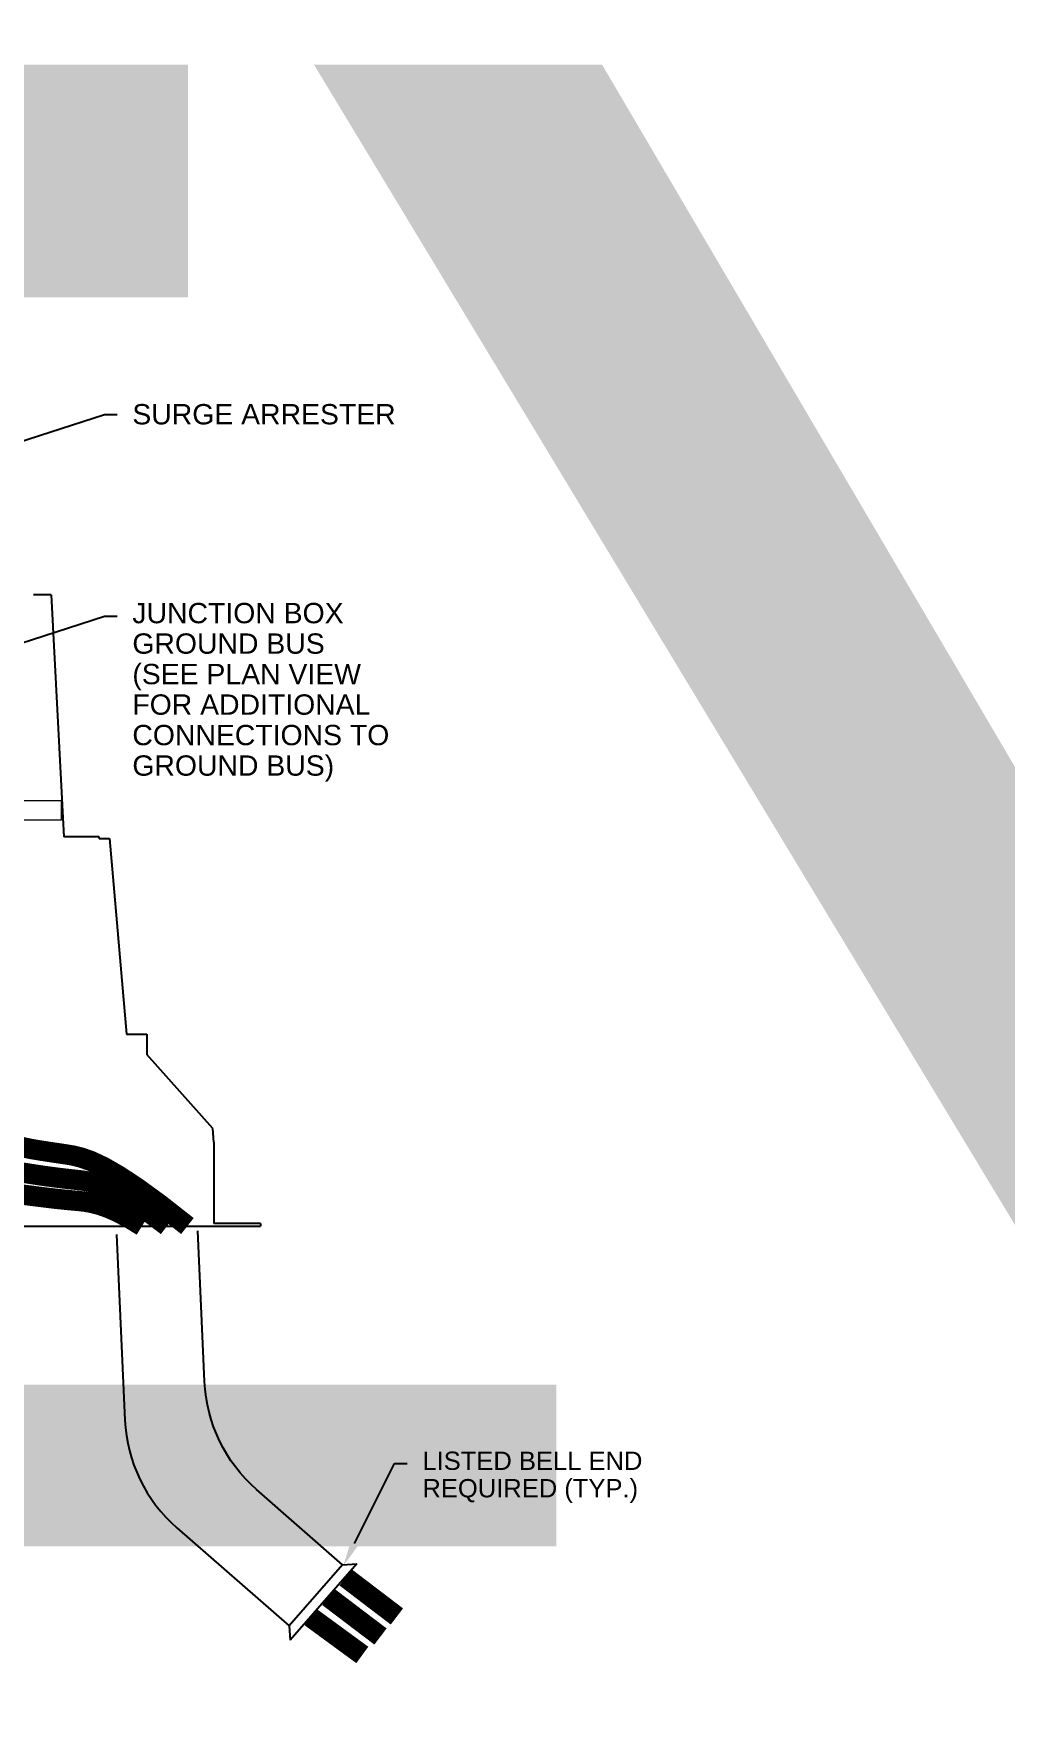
# Model space of a CAD drawing. Header units: feet. Extents: x -689 to 11593, y -511 to 1546.
# Drawn here: x 816 to 911.7, y 1244.6 to 1409.1 of the extents above; entities that cross this region are included whole.
import ezdxf
from ezdxf import colors
from ezdxf.entities.mleader import LeaderData, LeaderLine
from ezdxf.enums import TextEntityAlignment as Align
from ezdxf.math import Vec2, Vec3

# ---------------------------------------------------------------- set-up
doc = ezdxf.new("R2018")
doc.units = ezdxf.units.FT
doc.header["$MEASUREMENT"] = 0
for name, color, linetype in [('CABLE', 2, 'Continuous'), ('EQUIPMENT', 6, 'Continuous'), ('G-ANNO-TEXT', 1, 'Continuous'), ('TEXT', 1, 'Continuous')]:
    doc.layers.add(name, color=color, linetype=linetype)
doc.layers.add('CONDUIT', color=6, linetype='Continuous', lineweight=18)
doc.styles.add('NEI-A', font='arial.ttf')
doc.styles.get("Standard").update_dxf_attribs({"font": 'arial.ttf'})

# ---------------------------------------------------------------- blocks, each defined once
blk = doc.blocks.new('DETAIL_TITLE')
at = {"style": 'NEI-A', "flags": 8}
blk.add_attdef('#', text='', height=0.2, dxfattribs=at).set_placement((0.5922, -0.5109), align=Align.MIDDLE_CENTER)
at = {"lineweight": 30, "flags": 104}
blk.add_attdef('DETAIL_TITLE', text='', height=0.2, dxfattribs=at).set_placement((0.9099, -0.5251), align=Align.BOTTOM_LEFT)
at = {"style": 'NEI-A'}
for tag, p in [('SCALE:', (0.9386, -0.7379)), ('1"_=_', (1.5474, -0.7379))]:
    blk.add_attdef(tag, text='', height=0.1, dxfattribs=at).set_placement(p, align=Align.BOTTOM_LEFT)

msp = doc.modelspace()

# ---------------------------------------------------------------- linework, layer by layer
at = {"layer": 'CABLE', "const_width": 2}
for points in [[(814.77966, 1299.56357), (815.17681, 1299.47057), (815.58637, 1299.38519), (816.01348, 1299.30539), (816.4629, 1299.22888), (816.9394, 1299.15336), (817.44771, 1299.07654), (817.9926, 1298.99614), (818.57882, 1298.90985), (819.21113, 1298.81539), (819.9034, 1298.69927), (820.70603, 1298.50327), (821.67856, 1298.15796), (822.8805, 1297.59394), (824.37139, 1296.74177), (826.21075, 1295.53204), (828.4581, 1293.89534), (831.17298, 1291.76223)], [(814.59999, 1297.08174), (815.09171, 1296.99688), (815.58353, 1296.91734), (816.072, 1296.84191), (816.55517, 1296.76951), (817.03713, 1296.6996), (817.52344, 1296.63173), (818.0197, 1296.56547), (818.53147, 1296.50039), (819.06434, 1296.43605), (819.62389, 1296.37203), (820.2157, 1296.30787), (820.85001, 1296.2354), (821.55568, 1296.11534), (822.36626, 1295.90067), (823.31529, 1295.54437), (824.43628, 1294.9994), (825.76279, 1294.21873), (827.32835, 1293.15536), (829.16648, 1291.76223)], [(814.88147, 1294.86183), (815.1857, 1294.82205), (815.50041, 1294.78173), (815.83101, 1294.73979), (816.18291, 1294.69513), (816.56056, 1294.647), (816.96457, 1294.59594), (817.3946, 1294.54282), (817.8503, 1294.48852), (818.33133, 1294.43389), (818.83732, 1294.37981), (819.36794, 1294.32715), (819.92284, 1294.27677), (820.50462, 1294.22505), (821.12764, 1294.15042), (821.80923, 1294.02683), (822.56671, 1293.82821), (823.41739, 1293.5285), (824.37859, 1293.10164), (825.46764, 1292.52157), (826.70184, 1291.76223)], [(846.75042, 1257.18583), (851.79835, 1253.34358)], [(845.0483, 1255.26497), (850.18114, 1251.37156)], [(843.29372, 1253.28671), (848.39159, 1249.55678)]]:
    msp.add_lwpolyline(points, dxfattribs=at)
at = {"layer": 'CONDUIT'}
msp.add_lwpolyline([(714.1826, 1333.62752), (818.75504, 1333.62752), (818.75504, 1331.69054), (714.1826, 1331.69054)], close=True, dxfattribs=at)
at = {"layer": 'EQUIPMENT'}
for p, q in [((817.75254, 1353.88723), (816.01124, 1353.88769)), ((817.75254, 1353.88723), (818.98906, 1330.07372)), ((822.48906, 1330.07372), (818.98906, 1330.07372)), ((822.48906, 1329.88723), (822.48906, 1330.07372)), ((822.48906, 1329.88723), (823.48906, 1329.88723)), ((823.48906, 1329.88723), (825.17656, 1310.63723)), ((825.17656, 1310.63723), (827.17656, 1310.63723)), ((827.17656, 1310.63723), (827.17656, 1308.63723)), ((833.67656, 1301.37104), (827.17656, 1308.63723)), ((833.77638, 1300.01223), (833.67656, 1301.37104)), ((833.77784, 1300.01223), (833.77711, 1292.01223)), ((694.61406, 1291.76223), (838.36406, 1291.76223)), ((838.36406, 1292.01223), (833.77711, 1292.01223)), ((838.36406, 1292.01223), (838.36406, 1291.76223)), ((846.44781, 1258.43411), (841.18404, 1252.40977)), ((847.85883, 1258.52918), (841.27911, 1250.99876)), ((841.18404, 1252.40977), (841.27911, 1250.99876))]:
    msp.add_line(p, q, dxfattribs=at)
for points in [[(824.1935, 1290.92528), (825.02418, 1272.67223, 0.204607432), (830.14013, 1262.05763), (841.1868, 1252.40736)], [(846.44781, 1258.43411), (837.97652, 1265.83455, -0.204607432), (832.86058, 1276.44916), (832.18523, 1291.28898)]]:
    msp.add_lwpolyline(points, format="xyb", dxfattribs=at)
msp.add_lwpolyline([(846.44781, 1258.43411), (847.85883, 1258.52918)], dxfattribs=at)

# ---------------------------------------------------------------- block references
at = {"layer": 'G-ANNO-TEXT'}
ref = msp.add_blockref('DETAIL_TITLE', (651.34454, 1410.31376), dxfattribs=dict(at, xscale=18.99347914525915, yscale=18.99347914525915, zscale=18.99347914525915))
lines = msp.add_mtext('{\\LTYPICAL 2-WAY MV SECTIONALIZING CABINET INTERNAL CONNECTION DETAIL}', dxfattribs={"layer": '0', "insert": (668.62664, 1406.0376), "char_height": 206.8234314, "attachment_point": 1})
ref.add_attrib('DETAIL_TITLE', '', (668.62664, 1406.0376)).embed_mtext(lines)
ref = msp.add_blockref('DETAIL_TITLE', (55.6153, 1408.22671), dxfattribs=dict(at, xscale=18.99347914525915, yscale=18.99347914525915, zscale=18.99347914525915))
lines = msp.add_mtext('{\\LTYPICAL MV SECTIONALIZING CABINET INSTALLATION}', dxfattribs={"layer": '0', "insert": (72.8974, 1403.95055), "char_height": 143.712792, "attachment_point": 1})
ref.add_attrib('DETAIL_TITLE', '', (72.8974, 1403.95055)).embed_mtext(lines)

# ---------------------------------------------------------------- leaders
at = {"layer": 'TEXT'}
ml = msp.add_multileader_mtext('Standard', dxfattribs=at)
ml.set_content('SURGE ARRESTER', color=256, style='NEI-A')
ml.set_leader_properties()
ml.build(insert=Vec2(0, 0))
ml.multileader.update_dxf_attribs({"dogleg_length": 0.0625, "arrow_head_size": 2.5, "scale": 20})
ctx = ml.context
ctx.base_point, ctx.scale, ctx.char_height, ctx.arrow_head_size, ctx.landing_gap_size, ctx.plane_origin = Vec3(824.25149, 1371.63209), 20, 2, 2.5, 1.5, Vec3(750.16348, 1309.80118)
notes = []
notes.append((ctx, [(0, (1, 1, 0), (823.00149, 1371.63209), (1, 0), 1.25, [(0, [(806.77901, 1366.35978)], 0, [])])]))
ctx.mtext.insert, ctx.mtext.line_spacing_factor, ctx.mtext.flow_direction = Vec3(825.75149, 1372.64914), 0.9, 5
ml = msp.add_multileader_mtext('Standard', dxfattribs=at)
ml.set_content('7#8 COPPER CLAD STEEL STRANDED GROUND RING', color=256, style='NEI-A')
ml.set_leader_properties()
ml.build(insert=Vec2(0, 0))
ml.multileader.update_dxf_attribs({"dogleg_length": 0.0625, "arrow_head_size": 2.14436, "scale": 20})
ctx = ml.context
ctx.base_point, ctx.scale, ctx.char_height, ctx.arrow_head_size, ctx.landing_gap_size, ctx.plane_origin = Vec3(364.72665, 1355.94717), 20, 1.9673832, 2.14436, 1.28662, Vec3(317.687, 1313.48979)
notes.append((ctx, [(0, (1, 1, 0), (363.65447, 1355.94717), (1, 0), 1.07218, [(0, [(357.28658, 1344.26903)], 0, [])])]))
ctx.mtext.insert, ctx.mtext.width, ctx.mtext.defined_height, ctx.mtext.line_spacing_factor, ctx.mtext.flow_direction = Vec3(366.01326, 1356.94764), 25.6320738, 4.77359, 0.9, 5
ml = msp.add_multileader_mtext('Standard', dxfattribs=at)
ml.set_content('JUNCTION BOX\\PGROUND BUS\\P(SEE PLAN VIEW\\PFOR ADDITIONAL \\PCONNECTIONS TO\\PGROUND BUS)', color=256, style='NEI-A')
ml.set_leader_properties()
ml.build(insert=Vec2(0, 0))
ml.multileader.update_dxf_attribs({"dogleg_length": 0.0625, "arrow_head_size": 2.5, "scale": 20})
ctx = ml.context
ctx.base_point, ctx.scale, ctx.char_height, ctx.arrow_head_size, ctx.landing_gap_size, ctx.plane_origin = Vec3(824.25149, 1351.78718), 20, 2, 2.5, 1.5, Vec3(750.16348, 1289.95628)
notes.append((ctx, [(0, (1, 1, 0), (823.00149, 1351.78718), (1, 0), 1.25, [(0, [(807.99075, 1346.92025)], 0, [])])]))
ctx.mtext.insert, ctx.mtext.line_spacing_factor, ctx.mtext.flow_direction = Vec3(825.75149, 1353.08118), 0.9, 5
ml = msp.add_multileader_mtext('Standard', dxfattribs=at)
ml.set_content('LISTED BELL END \\PREQUIRED (TYP.)', color=256, style='NEI-A')
ml.set_leader_properties()
ml.build(insert=Vec2(0, 0))
ml.multileader.update_dxf_attribs({"dogleg_length": 0.0625, "arrow_head_size": 2.5, "scale": 20})
ctx = ml.context
ctx.base_point, ctx.scale, ctx.char_height, ctx.arrow_head_size, ctx.landing_gap_size, ctx.plane_origin = Vec3(852.81004, 1268.40026), 20, 1.8, 2.5, 1.5, Vec3(795.19952, 1210.423)
notes.append((ctx, [(0, (1, 1, 0), (851.56004, 1268.40026), (1, 0), 1.25, [(0, [(846.5071, 1258.28927)], 0, [])])]))
ctx.mtext.insert, ctx.mtext.line_spacing_factor, ctx.mtext.flow_direction = Vec3(854.31004, 1269.56486), 0.9, 5
for ctx, leaders in notes:
    for number, flags, end, landing, length, lines in leaders:
        leader = LeaderData()
        leader.index, (leader.has_last_leader_line, leader.has_dogleg_vector, leader.attachment_direction) = number, flags
        leader.last_leader_point, leader.dogleg_vector, leader.dogleg_length = Vec3(end), Vec3(landing), length
        for number, points, colour, breaks in lines:
            line = LeaderLine()
            line.index, line.vertices, line.color, line.breaks = number, Vec3.list(points), colors.encode_raw_color(colour), breaks
            leader.lines.append(line)
        ctx.leaders.append(leader)

doc.saveas('drawing.dxf')
